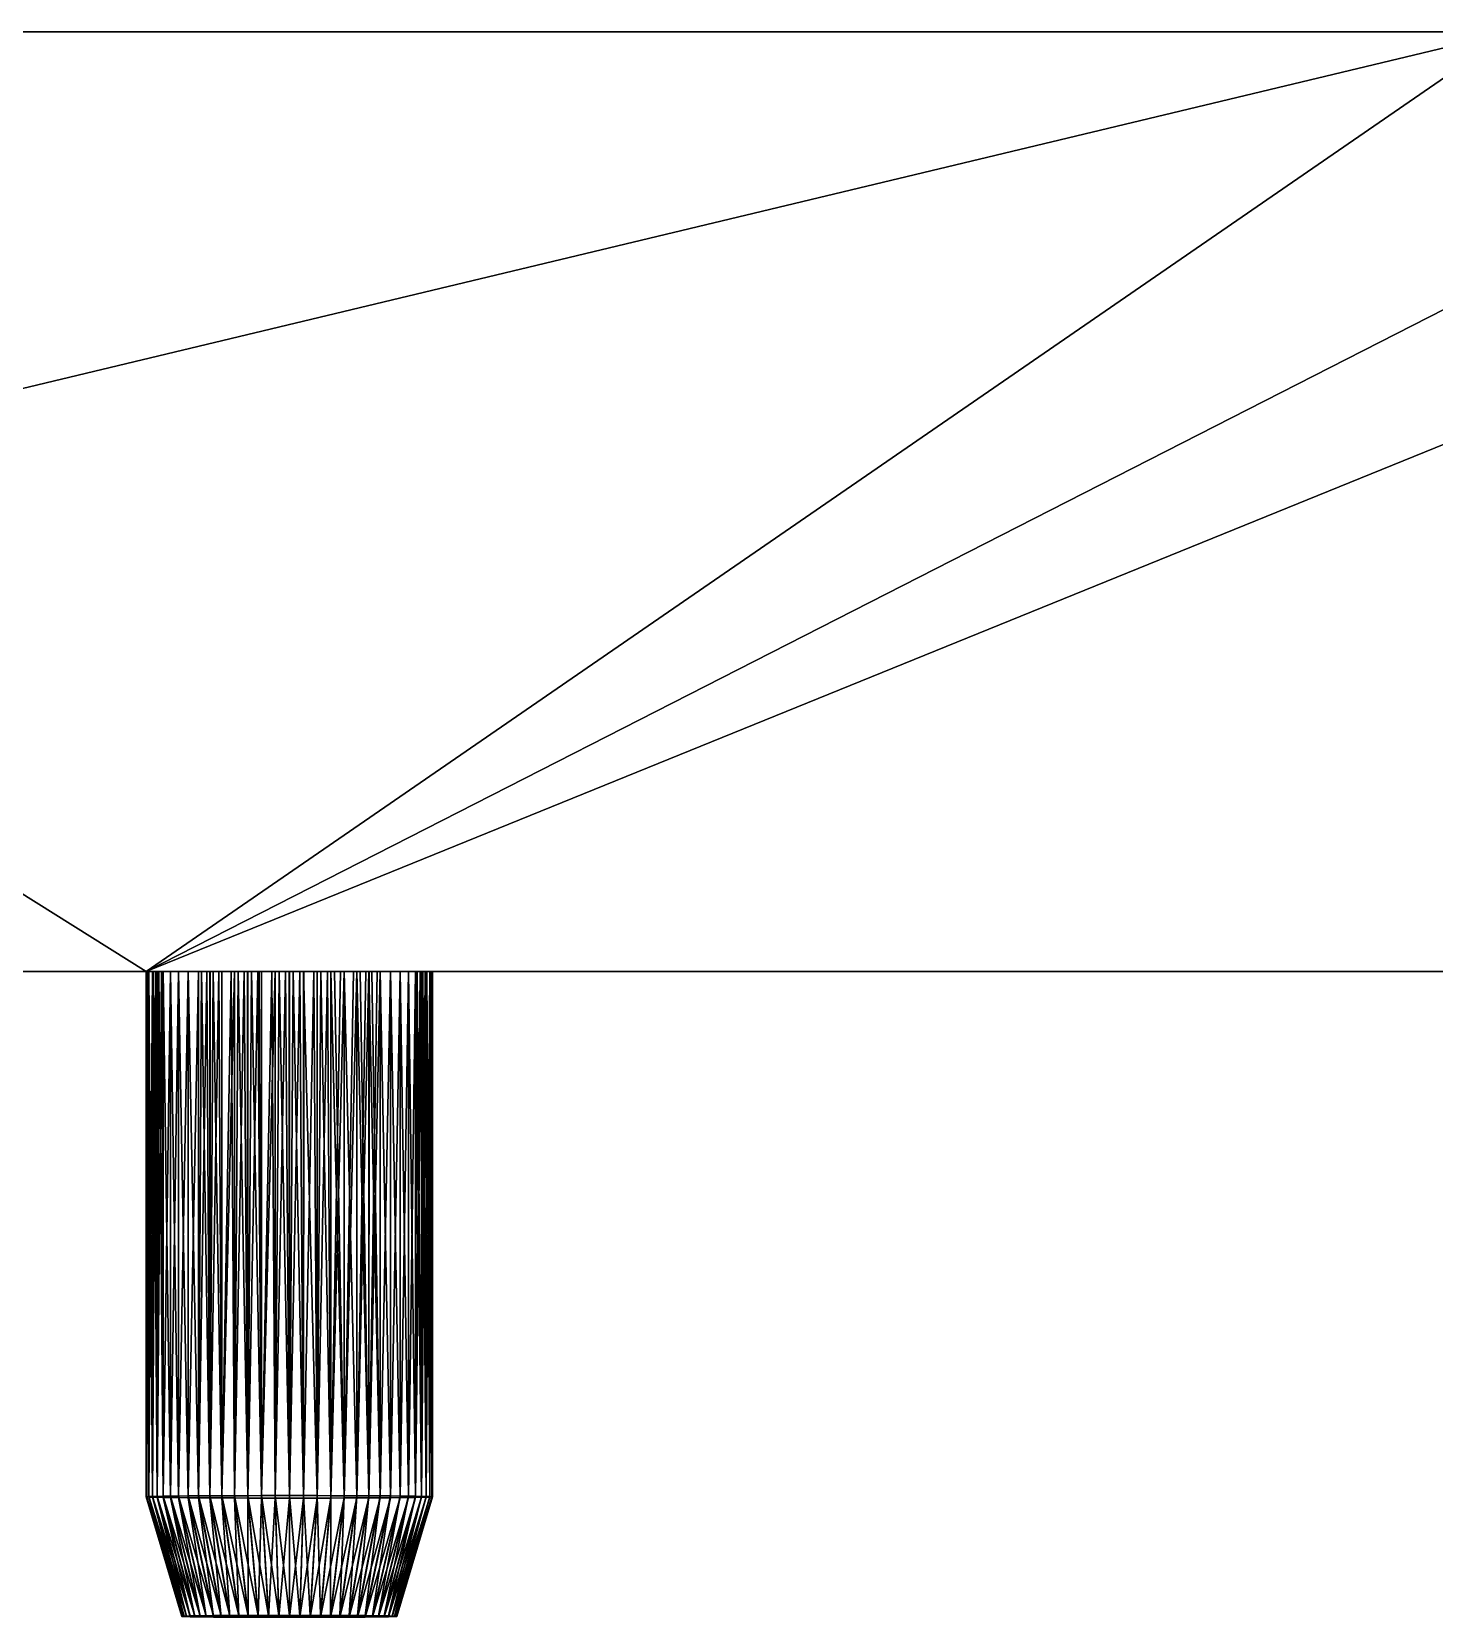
# Model space of a CAD drawing. Extents: x 47.8 to 140.8, y -88 to 7.
# Drawn here: x 94.26 to 108.96, y -48.99 to -32.38 of the extents above; entities that cross this region are included whole.
import ezdxf

# ---------------------------------------------------------------- set-up
doc = ezdxf.new("R2010")
doc.units = 0
doc.header["$MEASUREMENT"] = 0
doc.layers.add('STL2DXF', color=7, linetype='Continuous')

msp = doc.modelspace()

# ---------------------------------------------------------------- linework, layer by layer
at = {"layer": 'STL2DXF'}
for points in [[(68.672, -42.223), (79.763, -32.378), (95.463, -42.223)], [(79.763, -32.378, 15), (68.672, -42.223, 15), (109.763, -32.378, 15)], [(125.603, -42.223, 15), (109.763, -32.378, 15), (68.672, -42.223, 15)], [(79.763, -32.378), (109.763, -32.378), (95.463, -42.223)], [(79.763, -32.378), (109.763, -32.378, 15), (109.763, -32.378)], [(109.763, -32.378, 15), (79.763, -32.378), (79.763, -32.378, 15)], [(114.763, -32.378), (119.698, -32.378), (95.463, -42.223)], [(109.763, -32.378), (114.763, -32.378), (95.463, -42.223)], [(95.463, -42.223), (119.698, -32.378), (140.763, -42.223)], [(95.623, -42.223, 6.938), (68.672, -42.223), (95.64, -42.223, 6.905)], [(95.64, -42.223, 6.905), (68.672, -42.223), (95.716, -42.223, 6.789)], [(95.716, -42.223, 6.789), (68.672, -42.223), (95.803, -42.223, 6.68)], [(95.803, -42.223, 6.68), (68.672, -42.223), (95.902, -42.223, 6.58)], [(95.578, -42.223, 8.085), (68.672, -42.223, 15), (95.577, -42.223, 8.084)], [(95.623, -42.223, 8.174), (68.672, -42.223, 15), (95.578, -42.223, 8.085)], [(95.577, -42.223, 8.084), (68.672, -42.223, 15), (95.564, -42.223, 8.05)], [(95.528, -42.223, 7.957), (95.564, -42.223, 8.05), (68.672, -42.223, 15)], [(95.492, -42.223, 7.826), (68.672, -42.223, 15), (95.492, -42.223, 7.826)], [(95.528, -42.223, 7.957), (68.672, -42.223, 15), (95.492, -42.223, 7.826)], [(95.486, -42.223, 7.79), (68.672, -42.223, 15), (95.47, -42.223, 7.692)], [(95.492, -42.223, 7.826), (68.672, -42.223, 15), (95.486, -42.223, 7.79)], [(95.47, -42.223, 7.692), (68.672, -42.223, 15), (95.468, -42.223, 7.656)], [(95.465, -42.223, 7.52), (95.463, -42.223, 7.556), (68.672, -42.223)], [(95.476, -42.223, 7.385), (68.672, -42.223), (95.492, -42.223, 7.287)], [(95.47, -42.223, 7.421), (68.672, -42.223), (95.476, -42.223, 7.385)], [(95.528, -42.223, 7.156), (68.672, -42.223), (95.528, -42.223, 7.156)], [(95.492, -42.223, 7.287), (68.672, -42.223), (95.528, -42.223, 7.156)], [(95.528, -42.223, 7.156), (68.672, -42.223), (95.541, -42.223, 7.122)], [(95.541, -42.223, 7.122), (68.672, -42.223), (95.577, -42.223, 7.028)], [(95.594, -42.223, 6.995), (68.672, -42.223), (95.623, -42.223, 6.938)], [(95.577, -42.223, 7.028), (68.672, -42.223), (95.594, -42.223, 6.995)], [(68.672, -42.223, 15), (68.672, -42.223), (95.463, -42.223, 7.556)], [(95.468, -42.223, 7.656), (68.672, -42.223, 15), (95.463, -42.223, 7.556)], [(95.47, -42.223, 7.421), (95.465, -42.223, 7.52), (68.672, -42.223)], [(95.463, -42.223), (95.902, -42.223, 6.58), (68.672, -42.223)], [(96.67, -42.223, 8.909), (96.778, -42.223, 8.924), (68.672, -42.223, 15)], [(68.672, -42.223, 15), (96.963, -42.223, 8.936), (125.603, -42.223, 15)], [(96.963, -42.223, 8.936), (68.672, -42.223, 15), (96.924, -42.223, 8.934)], [(96.389, -42.223, 8.831), (96.491, -42.223, 8.865), (68.672, -42.223, 15)], [(68.672, -42.223, 15), (96.528, -42.223, 8.877), (96.528, -42.223, 8.877)], [(96.647, -42.223, 8.904), (68.672, -42.223, 15), (96.633, -42.223, 8.901)], [(96.67, -42.223, 8.909), (68.672, -42.223, 15), (96.647, -42.223, 8.904)], [(96.528, -42.223, 8.877), (96.633, -42.223, 8.901), (68.672, -42.223, 15)], [(96.778, -42.223, 8.924), (96.816, -42.223, 8.929), (68.672, -42.223, 15)], [(96.816, -42.223, 8.929), (96.924, -42.223, 8.934), (68.672, -42.223, 15)], [(96.528, -42.223, 8.877), (68.672, -42.223, 15), (96.491, -42.223, 8.865)], [(96.354, -42.223, 8.816), (68.672, -42.223, 15), (96.256, -42.223, 8.773)], [(96.133, -42.223, 8.705), (68.672, -42.223, 15), (96.13, -42.223, 8.703)], [(96.389, -42.223, 8.831), (68.672, -42.223, 15), (96.354, -42.223, 8.816)], [(96.256, -42.223, 8.773), (68.672, -42.223, 15), (96.223, -42.223, 8.755)], [(96.13, -42.223, 8.703), (68.672, -42.223, 15), (96.099, -42.223, 8.682)], [(96.099, -42.223, 8.682), (68.672, -42.223, 15), (96.011, -42.223, 8.623)], [(96.011, -42.223, 8.623), (68.672, -42.223, 15), (95.902, -42.223, 8.532)], [(95.803, -42.223, 8.432), (68.672, -42.223, 15), (95.716, -42.223, 8.323)], [(95.633, -42.223, 8.192), (95.64, -42.223, 8.207), (68.672, -42.223, 15)], [(95.716, -42.223, 8.323), (68.672, -42.223, 15), (95.64, -42.223, 8.207)], [(95.902, -42.223, 8.532), (68.672, -42.223, 15), (95.803, -42.223, 8.432)], [(96.133, -42.223, 8.705), (96.223, -42.223, 8.755), (68.672, -42.223, 15)], [(95.623, -42.223, 8.174), (95.624, -42.223, 8.174), (68.672, -42.223, 15)], [(95.633, -42.223, 8.192), (68.672, -42.223, 15), (95.624, -42.223, 8.174)], [(96.01, -42.223, 6.491), (95.463, -42.223), (96.011, -42.223, 6.489)], [(95.902, -42.223, 6.58), (95.463, -42.223), (96.01, -42.223, 6.491)], [(96.011, -42.223, 6.489), (95.463, -42.223), (96.043, -42.223, 6.468)], [(96.13, -42.223, 6.409), (96.043, -42.223, 6.468), (95.463, -42.223)], [(96.164, -42.223, 6.39), (95.463, -42.223), (96.256, -42.223, 6.339)], [(96.13, -42.223, 6.409), (95.463, -42.223), (96.164, -42.223, 6.39)], [(96.389, -42.223, 6.281), (95.463, -42.223), (96.389, -42.223, 6.281)], [(96.256, -42.223, 6.339), (95.463, -42.223), (96.389, -42.223, 6.281)], [(96.67, -42.223, 6.202), (96.647, -42.223, 6.208), (95.463, -42.223)], [(96.526, -42.223, 6.236), (95.463, -42.223), (96.528, -42.223, 6.235)], [(96.427, -42.223, 6.269), (95.463, -42.223), (96.526, -42.223, 6.236)], [(96.389, -42.223, 6.281), (95.463, -42.223), (96.427, -42.223, 6.269)], [(96.528, -42.223, 6.235), (95.463, -42.223), (96.566, -42.223, 6.227)], [(96.566, -42.223, 6.227), (95.463, -42.223), (96.647, -42.223, 6.208)], [(97.003, -42.223, 6.178), (96.963, -42.223, 6.176), (95.463, -42.223)], [(97.11, -42.223, 6.182), (97.003, -42.223, 6.178), (95.463, -42.223)], [(124.295, -42.223, 6.194), (95.463, -42.223), (124.376, -42.223, 6.182)], [(97.67, -42.223, 6.339), (95.463, -42.223), (97.671, -42.223, 6.34)], [(97.704, -42.223, 6.358), (97.671, -42.223, 6.34), (95.463, -42.223)], [(97.796, -42.223, 6.409), (97.704, -42.223, 6.358), (95.463, -42.223)], [(97.828, -42.223, 6.43), (95.463, -42.223), (97.915, -42.223, 6.489)], [(97.796, -42.223, 6.409), (95.463, -42.223), (97.828, -42.223, 6.43)], [(95.463, -42.223), (123.137, -42.223, 7.028), (97.915, -42.223, 6.489)], [(97.436, -42.223, 6.248), (97.398, -42.223, 6.235), (95.463, -42.223)], [(96.963, -42.223, 6.176), (96.96, -42.223, 6.176), (95.463, -42.223)], [(96.856, -42.223, 6.181), (95.463, -42.223), (96.96, -42.223, 6.176)], [(96.856, -42.223, 6.181), (96.816, -42.223, 6.182), (95.463, -42.223)], [(95.463, -42.223), (96.816, -42.223, 6.182), (96.67, -42.223, 6.202)], [(97.11, -42.223, 6.182), (95.463, -42.223), (97.256, -42.223, 6.202)], [(97.294, -42.223, 6.211), (95.463, -42.223), (97.398, -42.223, 6.235)], [(97.256, -42.223, 6.202), (95.463, -42.223), (97.294, -42.223, 6.211)], [(97.436, -42.223, 6.248), (95.463, -42.223), (97.537, -42.223, 6.281)], [(97.537, -42.223, 6.281), (95.463, -42.223), (97.67, -42.223, 6.339)], [(123.154, -42.223, 6.995), (123.137, -42.223, 7.028), (95.463, -42.223)], [(123.363, -42.223, 6.68), (95.463, -42.223), (123.462, -42.223, 6.58)], [(123.2, -42.223, 6.905), (95.463, -42.223), (123.276, -42.223, 6.789)], [(140.763, -42.223), (124.376, -42.223, 6.182), (95.463, -42.223)], [(123.57, -42.223, 6.491), (95.463, -42.223), (123.571, -42.223, 6.489)], [(123.462, -42.223, 6.58), (95.463, -42.223), (123.57, -42.223, 6.491)], [(123.571, -42.223, 6.489), (95.463, -42.223), (123.603, -42.223, 6.468)], [(123.603, -42.223, 6.468), (95.463, -42.223), (123.69, -42.223, 6.409)], [(123.724, -42.223, 6.39), (95.463, -42.223), (123.816, -42.223, 6.339)], [(123.949, -42.223, 6.281), (95.463, -42.223), (123.949, -42.223, 6.281)], [(123.816, -42.223, 6.339), (95.463, -42.223), (123.949, -42.223, 6.281)], [(124.086, -42.223, 6.236), (95.463, -42.223), (124.088, -42.223, 6.235)], [(95.463, -42.223, 7.556), (95.463, -47.729, 7.38), (95.468, -42.223, 7.656)], [(95.463, -47.729, 7.38), (95.47, -47.73, 7.515), (95.468, -42.223, 7.656)], [(123.949, -42.223, 6.281), (95.463, -42.223), (123.987, -42.223, 6.269)], [(124.23, -42.223, 6.202), (95.463, -42.223), (124.295, -42.223, 6.194)], [(95.47, -47.728, 7.244), (95.463, -47.729, 7.38), (95.465, -42.223, 7.52)], [(95.463, -42.223, 7.556), (95.465, -42.223, 7.52), (95.463, -47.729, 7.38)], [(124.088, -42.223, 6.235), (95.463, -42.223), (124.126, -42.223, 6.227)], [(124.126, -42.223, 6.227), (95.463, -42.223), (124.23, -42.223, 6.202)], [(123.987, -42.223, 6.269), (95.463, -42.223), (124.086, -42.223, 6.236)], [(123.724, -42.223, 6.39), (123.69, -42.223, 6.409), (95.463, -42.223)], [(123.363, -42.223, 6.68), (123.276, -42.223, 6.789), (95.463, -42.223)], [(123.2, -42.223, 6.905), (123.154, -42.223, 6.995), (95.463, -42.223)], [(95.47, -47.728, 7.244), (95.465, -42.223, 7.52), (95.47, -42.223, 7.421)], [(95.47, -42.223, 7.692), (95.468, -42.223, 7.656), (95.47, -47.73, 7.515)], [(95.47, -47.73, 7.515), (95.492, -47.732, 7.649), (95.486, -42.223, 7.79)], [(95.47, -42.223, 7.692), (95.47, -47.73, 7.515), (95.486, -42.223, 7.79)], [(95.47, -42.223, 7.421), (95.476, -42.223, 7.385), (95.47, -47.728, 7.244)], [(95.492, -47.726, 7.11), (95.47, -47.728, 7.244), (95.476, -42.223, 7.385)], [(95.492, -47.726, 7.11), (95.476, -42.223, 7.385), (95.492, -42.223, 7.287)], [(95.492, -42.223, 7.826), (95.486, -42.223, 7.79), (95.492, -47.732, 7.649)], [(95.492, -42.223, 7.826), (95.528, -47.733, 7.78), (95.528, -42.223, 7.957)], [(95.528, -42.223, 7.156), (95.492, -47.726, 7.11), (95.528, -42.223, 7.156)], [(95.492, -42.223, 7.826), (95.492, -47.732, 7.649), (95.528, -47.733, 7.78)], [(95.492, -42.223, 7.826), (95.492, -42.223, 7.826), (95.528, -47.733, 7.78)], [(95.492, -47.726, 7.11), (95.528, -42.223, 7.156), (95.528, -47.725, 6.979)], [(95.492, -42.223, 7.287), (95.528, -42.223, 7.156), (95.492, -47.726, 7.11)], [(95.528, -42.223, 7.957), (95.528, -47.733, 7.78), (95.564, -42.223, 8.05)], [(95.528, -47.733, 7.78), (95.577, -47.734, 7.908), (95.564, -42.223, 8.05)], [(95.577, -47.724, 6.852), (95.528, -47.725, 6.979), (95.541, -42.223, 7.122)], [(95.528, -42.223, 7.156), (95.541, -42.223, 7.122), (95.528, -47.725, 6.979)], [(95.577, -47.724, 6.852), (95.541, -42.223, 7.122), (95.577, -42.223, 7.028)], [(95.577, -42.223, 8.084), (95.564, -42.223, 8.05), (95.577, -47.734, 7.908)], [(95.623, -42.223, 8.174), (95.578, -42.223, 8.085), (95.577, -47.734, 7.908)], [(95.577, -42.223, 8.084), (95.577, -47.734, 7.908), (95.578, -42.223, 8.085)], [(95.577, -47.734, 7.908), (95.624, -42.223, 8.174), (95.623, -42.223, 8.174)], [(95.577, -47.734, 7.908), (95.64, -47.735, 8.03), (95.624, -42.223, 8.174)], [(95.64, -47.723, 6.729), (95.577, -47.724, 6.852), (95.594, -42.223, 6.995)], [(95.577, -42.223, 7.028), (95.594, -42.223, 6.995), (95.577, -47.724, 6.852)], [(95.594, -42.223, 6.995), (95.623, -42.223, 6.938), (95.64, -47.723, 6.729)], [(95.64, -42.223, 6.905), (95.64, -47.723, 6.729), (95.623, -42.223, 6.938)], [(95.624, -42.223, 8.174), (95.64, -47.735, 8.03), (95.633, -42.223, 8.192)], [(95.64, -42.223, 8.207), (95.633, -42.223, 8.192), (95.64, -47.735, 8.03)], [(95.64, -47.735, 8.03), (95.716, -47.736, 8.146), (95.64, -42.223, 8.207)], [(95.716, -42.223, 8.323), (95.64, -42.223, 8.207), (95.716, -47.736, 8.146)], [(95.64, -42.223, 6.905), (95.716, -42.223, 6.789), (95.64, -47.723, 6.729)], [(95.716, -47.722, 6.613), (95.64, -47.723, 6.729), (95.716, -42.223, 6.789)], [(95.803, -42.223, 8.432), (95.716, -42.223, 8.323), (95.803, -47.737, 8.255)], [(95.716, -47.736, 8.146), (95.803, -47.737, 8.255), (95.716, -42.223, 8.323)], [(95.803, -47.721, 6.504), (95.716, -47.722, 6.613), (95.803, -42.223, 6.68)], [(95.716, -42.223, 6.789), (95.803, -42.223, 6.68), (95.716, -47.722, 6.613)], [(95.902, -47.72, 6.404), (95.803, -47.721, 6.504), (95.902, -42.223, 6.58)], [(95.902, -42.223, 8.532), (95.803, -42.223, 8.432), (95.902, -47.738, 8.355)], [(95.803, -47.737, 8.255), (95.902, -47.738, 8.355), (95.803, -42.223, 8.432)], [(95.803, -42.223, 6.68), (95.902, -42.223, 6.58), (95.803, -47.721, 6.504)], [(95.902, -42.223, 6.58), (96.01, -42.223, 6.491), (95.902, -47.72, 6.404)], [(96.01, -42.223, 6.491), (96.011, -42.223, 6.489), (95.902, -47.72, 6.404)], [(96.011, -42.223, 8.623), (95.902, -42.223, 8.532), (96.011, -47.739, 8.446)], [(95.902, -47.738, 8.355), (96.011, -47.739, 8.446), (95.902, -42.223, 8.532)], [(96.011, -42.223, 6.489), (96.011, -47.719, 6.313), (95.902, -47.72, 6.404)], [(96.011, -47.739, 8.446), (96.13, -47.74, 8.527), (96.099, -42.223, 8.682)], [(96.011, -42.223, 8.623), (96.011, -47.739, 8.446), (96.099, -42.223, 8.682)], [(96.011, -42.223, 6.489), (96.043, -42.223, 6.468), (96.011, -47.719, 6.313)], [(96.13, -47.718, 6.233), (96.011, -47.719, 6.313), (96.043, -42.223, 6.468)], [(96.043, -42.223, 6.468), (96.13, -42.223, 6.409), (96.13, -47.718, 6.233)], [(96.13, -42.223, 8.703), (96.099, -42.223, 8.682), (96.13, -47.74, 8.527)], [(96.13, -47.74, 8.527), (96.223, -42.223, 8.755), (96.133, -42.223, 8.705)], [(96.13, -47.74, 8.527), (96.133, -42.223, 8.705), (96.13, -42.223, 8.703)], [(96.13, -47.74, 8.527), (96.256, -47.741, 8.596), (96.223, -42.223, 8.755)], [(96.13, -47.718, 6.233), (96.13, -42.223, 6.409), (96.164, -42.223, 6.39)], [(96.256, -47.717, 6.163), (96.13, -47.718, 6.233), (96.164, -42.223, 6.39)], [(96.256, -42.223, 6.339), (96.256, -47.717, 6.163), (96.164, -42.223, 6.39)], [(96.256, -42.223, 8.773), (96.223, -42.223, 8.755), (96.256, -47.741, 8.596)], [(96.389, -47.717, 6.105), (96.256, -47.717, 6.163), (96.389, -42.223, 6.281)], [(96.256, -42.223, 8.773), (96.256, -47.741, 8.596), (96.354, -42.223, 8.816)], [(96.256, -47.741, 8.596), (96.389, -47.741, 8.654), (96.354, -42.223, 8.816)], [(96.256, -42.223, 6.339), (96.389, -42.223, 6.281), (96.256, -47.717, 6.163)], [(96.389, -42.223, 8.831), (96.354, -42.223, 8.816), (96.389, -47.741, 8.654)], [(96.528, -47.717, 6.059), (96.389, -47.717, 6.105), (96.427, -42.223, 6.269)], [(96.389, -42.223, 6.281), (96.389, -47.717, 6.105), (96.389, -42.223, 6.281)], [(96.491, -42.223, 8.865), (96.389, -47.741, 8.654), (96.528, -47.742, 8.7)], [(96.389, -42.223, 8.831), (96.389, -47.741, 8.654), (96.491, -42.223, 8.865)], [(96.389, -42.223, 6.281), (96.427, -42.223, 6.269), (96.389, -47.717, 6.105)], [(96.528, -47.717, 6.059), (96.427, -42.223, 6.269), (96.526, -42.223, 6.236)], [(96.528, -42.223, 8.877), (96.491, -42.223, 8.865), (96.528, -47.742, 8.7)], [(96.528, -47.717, 6.059), (96.526, -42.223, 6.236), (96.528, -42.223, 6.235)], [(96.633, -42.223, 8.901), (96.528, -47.742, 8.7), (96.67, -47.742, 8.733)], [(96.528, -47.742, 8.7), (96.528, -42.223, 8.877), (96.528, -42.223, 8.877)], [(96.528, -42.223, 8.877), (96.528, -47.742, 8.7), (96.633, -42.223, 8.901)], [(96.67, -47.716, 6.027), (96.528, -47.717, 6.059), (96.566, -42.223, 6.227)], [(96.528, -42.223, 6.235), (96.566, -42.223, 6.227), (96.528, -47.717, 6.059)], [(96.566, -42.223, 6.227), (96.647, -42.223, 6.208), (96.67, -47.716, 6.027)], [(96.633, -42.223, 8.901), (96.67, -47.742, 8.733), (96.647, -42.223, 8.904)], [(96.67, -42.223, 6.202), (96.67, -47.716, 6.027), (96.647, -42.223, 6.208)], [(96.67, -42.223, 8.909), (96.647, -42.223, 8.904), (96.67, -47.742, 8.733)], [(96.67, -47.742, 8.733), (96.778, -42.223, 8.924), (96.67, -42.223, 8.909)], [(96.67, -42.223, 6.202), (96.816, -42.223, 6.182), (96.67, -47.716, 6.027)], [(96.816, -47.716, 6.007), (96.67, -47.716, 6.027), (96.816, -42.223, 6.182)], [(96.67, -47.742, 8.733), (96.816, -47.742, 8.753), (96.778, -42.223, 8.924)], [(96.816, -42.223, 8.929), (96.778, -42.223, 8.924), (96.816, -47.742, 8.753)], [(96.816, -42.223, 6.182), (96.856, -42.223, 6.181), (96.816, -47.716, 6.007)], [(96.963, -47.716, 6), (96.816, -47.716, 6.007), (96.856, -42.223, 6.181)], [(96.816, -42.223, 8.929), (96.816, -47.742, 8.753), (96.924, -42.223, 8.934)], [(96.924, -42.223, 8.934), (96.816, -47.742, 8.753), (96.963, -47.742, 8.759)], [(96.856, -42.223, 6.181), (96.96, -42.223, 6.176), (96.963, -47.716, 6)], [(96.963, -47.742, 8.759), (96.963, -42.223, 8.936), (96.924, -42.223, 8.934)], [(96.96, -42.223, 6.176), (96.963, -42.223, 6.176), (96.963, -47.716, 6)], [(97.071, -42.223, 8.931), (125.603, -42.223, 15), (96.963, -42.223, 8.936)], [(96.963, -47.742, 8.759), (97.11, -47.742, 8.753), (97.071, -42.223, 8.931)], [(96.963, -42.223, 8.936), (96.963, -47.742, 8.759), (97.071, -42.223, 8.931)], [(97.003, -42.223, 6.178), (97.11, -47.716, 6.007), (96.963, -47.716, 6)], [(96.963, -42.223, 6.176), (97.003, -42.223, 6.178), (96.963, -47.716, 6)], [(97.11, -47.716, 6.007), (97.003, -42.223, 6.178), (97.11, -42.223, 6.182)], [(97.11, -42.223, 8.929), (125.603, -42.223, 15), (97.071, -42.223, 8.931)], [(97.11, -42.223, 8.929), (97.071, -42.223, 8.931), (97.11, -47.742, 8.753)], [(97.11, -47.716, 6.007), (97.11, -42.223, 6.182), (97.256, -47.716, 6.027)], [(97.113, -42.223, 8.929), (125.603, -42.223, 15), (97.11, -42.223, 8.929)], [(97.256, -42.223, 6.202), (97.256, -47.716, 6.027), (97.11, -42.223, 6.182)], [(97.11, -42.223, 8.929), (97.11, -47.742, 8.753), (97.113, -42.223, 8.929)], [(97.11, -47.742, 8.753), (97.256, -47.742, 8.733), (97.218, -42.223, 8.915)], [(97.218, -42.223, 8.915), (97.113, -42.223, 8.929), (97.11, -47.742, 8.753)], [(97.218, -42.223, 8.915), (125.603, -42.223, 15), (97.113, -42.223, 8.929)], [(97.256, -42.223, 8.909), (125.603, -42.223, 15), (97.218, -42.223, 8.915)], [(97.256, -42.223, 8.909), (97.218, -42.223, 8.915), (97.256, -47.742, 8.733)], [(97.256, -42.223, 6.202), (97.294, -42.223, 6.211), (97.256, -47.716, 6.027)], [(97.256, -42.223, 8.909), (97.256, -42.223, 8.909), (97.256, -47.742, 8.733)], [(97.256, -42.223, 8.909), (125.603, -42.223, 15), (97.256, -42.223, 8.909)], [(97.361, -42.223, 8.886), (125.603, -42.223, 15), (97.256, -42.223, 8.909)], [(97.256, -47.742, 8.733), (97.398, -47.742, 8.7), (97.361, -42.223, 8.886)], [(97.398, -47.717, 6.059), (97.256, -47.716, 6.027), (97.294, -42.223, 6.211)], [(97.361, -42.223, 8.886), (97.256, -42.223, 8.909), (97.256, -47.742, 8.733)], [(97.398, -47.717, 6.059), (97.294, -42.223, 6.211), (97.398, -42.223, 6.235)], [(97.398, -42.223, 8.877), (97.361, -42.223, 8.886), (97.398, -47.742, 8.7)], [(97.398, -42.223, 8.877), (125.603, -42.223, 15), (97.361, -42.223, 8.886)], [(97.5, -42.223, 8.843), (97.398, -42.223, 8.877), (97.398, -47.742, 8.7)], [(97.5, -42.223, 8.843), (125.603, -42.223, 15), (97.398, -42.223, 8.877)], [(97.398, -47.742, 8.7), (97.537, -42.223, 8.831), (97.5, -42.223, 8.843)], [(97.436, -42.223, 6.248), (97.537, -47.717, 6.105), (97.398, -42.223, 6.235)], [(97.398, -47.717, 6.059), (97.398, -42.223, 6.235), (97.537, -47.717, 6.105)], [(97.398, -47.742, 8.7), (97.537, -47.741, 8.654), (97.537, -42.223, 8.831)], [(97.537, -42.223, 6.281), (97.537, -47.717, 6.105), (97.436, -42.223, 6.248)], [(97.537, -42.223, 8.831), (125.603, -42.223, 15), (97.5, -42.223, 8.843)], [(97.635, -42.223, 8.788), (125.603, -42.223, 15), (97.537, -42.223, 8.831)], [(97.67, -42.223, 6.339), (97.67, -47.717, 6.163), (97.537, -42.223, 6.281)], [(97.537, -47.717, 6.105), (97.537, -42.223, 6.281), (97.67, -47.717, 6.163)], [(97.537, -47.741, 8.654), (97.67, -47.741, 8.596), (97.67, -42.223, 8.773)], [(97.537, -47.741, 8.654), (97.67, -42.223, 8.773), (97.635, -42.223, 8.788)], [(97.537, -42.223, 8.831), (97.537, -47.741, 8.654), (97.635, -42.223, 8.788)], [(97.67, -42.223, 8.773), (125.603, -42.223, 15), (97.635, -42.223, 8.788)], [(97.671, -42.223, 6.34), (97.796, -47.718, 6.233), (97.67, -42.223, 6.339)], [(97.67, -47.741, 8.596), (97.67, -42.223, 8.773), (97.67, -42.223, 8.773)], [(97.67, -47.741, 8.596), (97.796, -47.74, 8.527), (97.796, -42.223, 8.703)], [(97.67, -47.741, 8.596), (97.796, -42.223, 8.703), (97.763, -42.223, 8.722)], [(97.671, -42.223, 8.772), (97.67, -42.223, 8.773), (97.67, -47.741, 8.596)], [(97.67, -42.223, 8.773), (125.603, -42.223, 15), (97.67, -42.223, 8.773)], [(97.671, -42.223, 8.772), (125.603, -42.223, 15), (97.67, -42.223, 8.773)], [(97.763, -42.223, 8.722), (97.671, -42.223, 8.772), (97.67, -47.741, 8.596)], [(97.67, -42.223, 6.339), (97.796, -47.718, 6.233), (97.67, -47.717, 6.163)], [(97.763, -42.223, 8.722), (125.603, -42.223, 15), (97.671, -42.223, 8.772)], [(97.796, -47.718, 6.233), (97.671, -42.223, 6.34), (97.704, -42.223, 6.358)], [(97.704, -42.223, 6.358), (97.796, -42.223, 6.409), (97.796, -47.718, 6.233)], [(97.796, -42.223, 8.703), (125.603, -42.223, 15), (97.763, -42.223, 8.722)], [(97.799, -42.223, 8.702), (125.603, -42.223, 15), (97.796, -42.223, 8.703)], [(97.884, -42.223, 8.644), (97.799, -42.223, 8.702), (97.796, -47.74, 8.527)], [(97.796, -42.223, 8.703), (97.796, -47.74, 8.527), (97.799, -42.223, 8.702)], [(97.828, -42.223, 6.43), (97.915, -47.719, 6.313), (97.796, -42.223, 6.409)], [(97.796, -47.718, 6.233), (97.796, -42.223, 6.409), (97.915, -47.719, 6.313)], [(97.884, -42.223, 8.644), (97.796, -47.74, 8.527), (97.915, -42.223, 8.623)], [(97.915, -47.739, 8.446), (97.915, -42.223, 8.623), (97.796, -47.74, 8.527)], [(97.884, -42.223, 8.644), (125.603, -42.223, 15), (97.799, -42.223, 8.702)], [(97.915, -42.223, 6.489), (97.915, -47.719, 6.313), (97.828, -42.223, 6.43)], [(97.915, -42.223, 8.623), (125.603, -42.223, 15), (97.884, -42.223, 8.644)], [(98.024, -42.223, 8.532), (125.603, -42.223, 15), (97.915, -42.223, 8.623)], [(97.915, -42.223, 8.623), (97.915, -47.739, 8.446), (98.024, -42.223, 8.532)], [(98.024, -42.223, 6.58), (98.024, -47.72, 6.404), (97.915, -42.223, 6.489)], [(97.915, -47.719, 6.313), (97.915, -42.223, 6.489), (98.024, -47.72, 6.404)], [(98.024, -42.223, 6.58), (97.915, -42.223, 6.489), (123.137, -42.223, 7.028)], [(98.024, -47.738, 8.355), (98.024, -42.223, 8.532), (97.915, -47.739, 8.446)], [(98.123, -42.223, 6.68), (98.024, -42.223, 6.58), (123.137, -42.223, 7.028)], [(98.123, -42.223, 8.432), (125.603, -42.223, 15), (98.024, -42.223, 8.532)], [(98.024, -47.738, 8.355), (98.123, -42.223, 8.432), (98.024, -42.223, 8.532)], [(98.024, -47.72, 6.404), (98.024, -42.223, 6.58), (98.123, -47.721, 6.504)], [(98.123, -42.223, 6.68), (98.123, -47.721, 6.504), (98.024, -42.223, 6.58)], [(98.123, -47.737, 8.255), (98.123, -42.223, 8.432), (98.024, -47.738, 8.355)], [(98.123, -47.721, 6.504), (98.123, -42.223, 6.68), (98.21, -47.722, 6.613)], [(98.123, -42.223, 8.432), (98.123, -47.737, 8.255), (98.21, -42.223, 8.323)], [(98.21, -42.223, 8.323), (125.603, -42.223, 15), (98.123, -42.223, 8.432)], [(98.21, -42.223, 6.789), (98.21, -47.722, 6.613), (98.123, -42.223, 6.68)], [(98.21, -42.223, 6.789), (98.123, -42.223, 6.68), (123.137, -42.223, 7.028)], [(98.21, -47.736, 8.146), (98.21, -42.223, 8.323), (98.123, -47.737, 8.255)], [(98.286, -42.223, 6.904), (98.21, -42.223, 6.789), (123.137, -42.223, 7.028)], [(98.286, -42.223, 8.207), (125.603, -42.223, 15), (98.21, -42.223, 8.323)], [(98.286, -47.735, 8.03), (98.286, -42.223, 8.207), (98.21, -47.736, 8.146)], [(98.21, -42.223, 8.323), (98.21, -47.736, 8.146), (98.286, -42.223, 8.207)], [(98.21, -42.223, 6.789), (98.286, -47.723, 6.729), (98.21, -47.722, 6.613)], [(98.286, -42.223, 6.904), (98.286, -47.723, 6.729), (98.21, -42.223, 6.789)], [(98.333, -42.223, 8.117), (98.286, -47.735, 8.03), (98.349, -42.223, 8.084)], [(98.286, -42.223, 6.904), (123.137, -42.223, 7.028), (98.286, -42.223, 6.905)], [(98.294, -42.223, 8.192), (125.603, -42.223, 15), (98.286, -42.223, 8.207)], [(98.349, -47.734, 7.908), (98.349, -42.223, 8.084), (98.286, -47.735, 8.03)], [(98.333, -42.223, 8.117), (98.294, -42.223, 8.192), (98.286, -47.735, 8.03)], [(98.286, -47.723, 6.729), (98.286, -42.223, 6.905), (98.349, -47.724, 6.852)], [(98.286, -42.223, 8.207), (98.286, -47.735, 8.03), (98.294, -42.223, 8.192)], [(98.286, -42.223, 6.904), (98.286, -42.223, 6.905), (98.286, -47.723, 6.729)], [(98.286, -42.223, 6.905), (123.137, -42.223, 7.028), (98.303, -42.223, 6.938)], [(98.303, -42.223, 6.938), (98.349, -47.724, 6.852), (98.286, -42.223, 6.905)], [(98.294, -42.223, 8.192), (98.333, -42.223, 8.117), (125.603, -42.223, 15)], [(98.349, -42.223, 7.028), (98.349, -47.724, 6.852), (98.303, -42.223, 6.938)], [(98.303, -42.223, 6.938), (123.137, -42.223, 7.028), (98.349, -42.223, 7.028)], [(98.349, -42.223, 8.084), (125.603, -42.223, 15), (98.333, -42.223, 8.117)], [(98.385, -42.223, 7.991), (98.349, -47.734, 7.908), (98.398, -42.223, 7.957)], [(98.398, -47.733, 7.78), (98.398, -42.223, 7.957), (98.349, -47.734, 7.908)], [(98.349, -42.223, 7.028), (123.137, -42.223, 7.028), (98.362, -42.223, 7.062)], [(98.362, -42.223, 7.062), (98.398, -47.725, 6.979), (98.349, -42.223, 7.028)], [(98.349, -47.724, 6.852), (98.349, -42.223, 7.028), (98.398, -47.725, 6.979)], [(125.603, -42.223, 15), (98.349, -42.223, 8.084), (98.35, -42.223, 8.083)], [(98.349, -42.223, 8.084), (98.349, -47.734, 7.908), (98.35, -42.223, 8.083)], [(98.35, -42.223, 8.083), (98.349, -47.734, 7.908), (98.385, -42.223, 7.991)], [(98.385, -42.223, 7.991), (125.603, -42.223, 15), (98.35, -42.223, 8.083)], [(98.362, -42.223, 7.062), (123.088, -42.223, 7.156), (98.398, -42.223, 7.156)], [(98.398, -42.223, 7.156), (98.398, -47.725, 6.979), (98.362, -42.223, 7.062)], [(123.088, -42.223, 7.156), (98.362, -42.223, 7.062), (123.101, -42.223, 7.122)], [(123.101, -42.223, 7.122), (98.362, -42.223, 7.062), (123.137, -42.223, 7.028)], [(98.398, -42.223, 7.957), (125.603, -42.223, 15), (98.385, -42.223, 7.991)], [(123.052, -42.223, 7.826), (98.398, -42.223, 7.957), (123.052, -42.223, 7.826)], [(123.088, -42.223, 7.957), (98.398, -42.223, 7.957), (123.052, -42.223, 7.826)], [(123.193, -42.223, 8.192), (123.2, -42.223, 8.207), (98.398, -42.223, 7.957)], [(125.603, -42.223, 15), (98.398, -42.223, 7.957), (123.571, -42.223, 8.623)], [(123.462, -42.223, 8.532), (123.571, -42.223, 8.623), (98.398, -42.223, 7.957)], [(123.363, -42.223, 8.432), (123.462, -42.223, 8.532), (98.398, -42.223, 7.957)], [(123.276, -42.223, 8.323), (123.363, -42.223, 8.432), (98.398, -42.223, 7.957)], [(123.2, -42.223, 8.207), (123.276, -42.223, 8.323), (98.398, -42.223, 7.957)], [(98.434, -47.732, 7.649), (98.434, -42.223, 7.826), (98.398, -47.733, 7.78)], [(98.398, -42.223, 7.957), (98.398, -47.733, 7.78), (98.434, -42.223, 7.826)], [(98.398, -47.725, 6.979), (98.398, -42.223, 7.156), (98.434, -47.726, 7.11)], [(98.434, -42.223, 7.826), (123.052, -42.223, 7.826), (98.398, -42.223, 7.957)], [(123.138, -42.223, 8.085), (98.398, -42.223, 7.957), (123.137, -42.223, 8.084)], [(123.184, -42.223, 8.174), (98.398, -42.223, 7.957), (123.138, -42.223, 8.085)], [(123.193, -42.223, 8.192), (98.398, -42.223, 7.957), (123.184, -42.223, 8.174)], [(123.137, -42.223, 8.084), (98.398, -42.223, 7.957), (123.124, -42.223, 8.05)], [(123.124, -42.223, 8.05), (98.398, -42.223, 7.957), (123.088, -42.223, 7.957)], [(98.398, -42.223, 7.156), (123.085, -42.223, 7.168), (98.402, -42.223, 7.168)], [(98.402, -42.223, 7.168), (98.434, -47.726, 7.11), (98.398, -42.223, 7.156)], [(123.088, -42.223, 7.156), (98.398, -42.223, 7.156), (123.088, -42.223, 7.156)], [(123.085, -42.223, 7.168), (98.398, -42.223, 7.156), (123.088, -42.223, 7.156)], [(98.402, -42.223, 7.168), (123.052, -42.223, 7.287), (98.434, -42.223, 7.287)], [(98.434, -42.223, 7.287), (98.434, -47.726, 7.11), (98.402, -42.223, 7.168)], [(123.052, -42.223, 7.287), (98.402, -42.223, 7.168), (123.085, -42.223, 7.168)], [(123.052, -42.223, 7.826), (98.434, -42.223, 7.826), (123.046, -42.223, 7.79)], [(98.45, -42.223, 7.727), (98.434, -42.223, 7.826), (98.434, -47.732, 7.649)], [(98.456, -47.73, 7.515), (98.456, -42.223, 7.692), (98.434, -47.732, 7.649)], [(98.434, -42.223, 7.287), (123.052, -42.223, 7.287), (98.434, -42.223, 7.287)], [(98.434, -42.223, 7.287), (98.434, -47.726, 7.11), (98.434, -42.223, 7.287)], [(98.434, -42.223, 7.287), (123.052, -42.223, 7.287), (98.44, -42.223, 7.322)], [(98.456, -47.728, 7.244), (98.434, -42.223, 7.287), (98.44, -42.223, 7.322)], [(98.45, -42.223, 7.727), (123.046, -42.223, 7.79), (98.434, -42.223, 7.826)], [(98.434, -42.223, 7.287), (98.456, -47.728, 7.244), (98.434, -47.726, 7.11)], [(98.45, -42.223, 7.727), (98.434, -47.732, 7.649), (98.456, -42.223, 7.692)], [(123.036, -42.223, 7.385), (98.44, -42.223, 7.322), (123.052, -42.223, 7.287)], [(98.44, -42.223, 7.322), (123.036, -42.223, 7.385), (98.456, -42.223, 7.42)], [(98.44, -42.223, 7.322), (98.456, -42.223, 7.42), (98.456, -47.728, 7.244)], [(123.046, -42.223, 7.79), (98.45, -42.223, 7.727), (123.03, -42.223, 7.692)], [(98.456, -42.223, 7.692), (123.03, -42.223, 7.692), (98.45, -42.223, 7.727)], [(123.03, -42.223, 7.692), (98.456, -42.223, 7.692), (123.028, -42.223, 7.656)], [(98.456, -42.223, 7.421), (123.03, -42.223, 7.421), (98.458, -42.223, 7.457)], [(98.456, -42.223, 7.421), (98.463, -47.729, 7.38), (98.456, -47.728, 7.244)], [(98.456, -47.73, 7.515), (98.463, -47.729, 7.38), (98.463, -42.223, 7.556)], [(98.456, -47.73, 7.515), (98.463, -42.223, 7.556), (98.461, -42.223, 7.592)], [(98.456, -42.223, 7.42), (123.03, -42.223, 7.421), (98.456, -42.223, 7.421)], [(98.456, -47.728, 7.244), (98.456, -42.223, 7.42), (98.456, -42.223, 7.421)], [(98.463, -47.729, 7.38), (98.456, -42.223, 7.421), (98.458, -42.223, 7.457)], [(98.461, -42.223, 7.592), (123.028, -42.223, 7.656), (98.456, -42.223, 7.692)], [(98.456, -42.223, 7.692), (98.456, -47.73, 7.515), (98.461, -42.223, 7.592)], [(123.03, -42.223, 7.421), (98.456, -42.223, 7.42), (123.036, -42.223, 7.385)], [(98.458, -42.223, 7.457), (123.025, -42.223, 7.52), (98.463, -42.223, 7.556)], [(98.458, -42.223, 7.457), (98.463, -42.223, 7.556), (98.463, -47.729, 7.38)], [(123.025, -42.223, 7.52), (98.458, -42.223, 7.457), (123.03, -42.223, 7.421)], [(98.463, -42.223, 7.556), (123.028, -42.223, 7.656), (98.461, -42.223, 7.592)], [(123.028, -42.223, 7.656), (98.463, -42.223, 7.556), (123.023, -42.223, 7.556)], [(98.463, -42.223, 7.556), (123.023, -42.223, 7.556), (98.463, -42.223, 7.556)], [(98.463, -47.729, 7.38), (98.463, -42.223, 7.556), (98.463, -42.223, 7.556)], [(123.023, -42.223, 7.556), (98.463, -42.223, 7.556), (123.025, -42.223, 7.52)], [(95.463, -47.729, 7.38), (95.47, -47.728, 7.244), (95.843, -48.98, 7.238)], [(95.838, -48.981, 7.339), (95.463, -47.729, 7.38), (95.843, -48.98, 7.238)], [(95.47, -47.73, 7.515), (95.463, -47.729, 7.38), (95.838, -48.981, 7.339)], [(95.47, -47.728, 7.244), (95.492, -47.726, 7.11), (95.86, -48.979, 7.138)], [(95.47, -47.728, 7.244), (95.86, -48.979, 7.138), (95.843, -48.98, 7.238)], [(95.47, -47.73, 7.515), (95.492, -47.732, 7.649), (95.492, -47.732, 7.649)], [(95.492, -47.732, 7.649), (95.47, -47.73, 7.515), (95.843, -48.982, 7.441)], [(95.838, -48.981, 7.339), (95.843, -48.982, 7.441), (95.47, -47.73, 7.515)], [(95.528, -47.725, 6.979), (95.886, -48.978, 7.039), (95.492, -47.726, 7.11)], [(95.886, -48.978, 7.039), (95.86, -48.979, 7.138), (95.492, -47.726, 7.11)], [(95.492, -47.732, 7.649), (95.492, -47.732, 7.649), (95.492, -47.732, 7.649)], [(95.492, -47.732, 7.649), (95.492, -47.732, 7.649), (95.492, -47.732, 7.649)], [(95.492, -47.732, 7.649), (95.492, -47.732, 7.649), (95.492, -47.732, 7.649)], [(95.492, -47.732, 7.649), (95.492, -47.732, 7.649), (95.528, -47.733, 7.78)], [(95.86, -48.983, 7.541), (95.492, -47.732, 7.649), (95.843, -48.982, 7.441)], [(95.528, -47.733, 7.78), (95.492, -47.732, 7.649), (95.86, -48.983, 7.541)], [(95.492, -47.732, 7.649), (95.843, -48.982, 7.441), (95.492, -47.732, 7.649)], [(95.528, -47.725, 6.979), (95.577, -47.724, 6.852), (95.924, -48.977, 6.943)], [(95.924, -48.977, 6.943), (95.886, -48.978, 7.039), (95.528, -47.725, 6.979)], [(95.528, -47.733, 7.78), (95.886, -48.984, 7.64), (95.577, -47.734, 7.908)], [(95.86, -48.983, 7.541), (95.886, -48.984, 7.64), (95.528, -47.733, 7.78)], [(95.577, -47.724, 6.852), (95.64, -47.723, 6.729), (95.971, -48.976, 6.852)], [(95.971, -48.976, 6.852), (95.924, -48.977, 6.943), (95.577, -47.724, 6.852)], [(95.924, -48.985, 7.735), (95.64, -47.735, 8.03), (95.577, -47.734, 7.908)], [(95.886, -48.984, 7.64), (95.924, -48.985, 7.735), (95.577, -47.734, 7.908)], [(95.716, -47.722, 6.613), (96.028, -48.976, 6.765), (95.64, -47.723, 6.729)], [(96.028, -48.976, 6.765), (95.971, -48.976, 6.852), (95.64, -47.723, 6.729)], [(95.924, -48.985, 7.735), (95.971, -48.986, 7.827), (95.64, -47.735, 8.03)], [(95.716, -47.736, 8.146), (95.64, -47.735, 8.03), (95.971, -48.986, 7.827)], [(96.093, -48.975, 6.683), (95.716, -47.722, 6.613), (95.803, -47.721, 6.504)], [(96.028, -48.976, 6.765), (95.716, -47.722, 6.613), (96.093, -48.975, 6.683)], [(95.803, -47.737, 8.255), (95.716, -47.736, 8.146), (96.028, -48.987, 7.914)], [(95.971, -48.986, 7.827), (96.028, -48.987, 7.914), (95.716, -47.736, 8.146)], [(96.168, -48.974, 6.608), (95.803, -47.721, 6.504), (95.902, -47.72, 6.404)], [(96.168, -48.974, 6.608), (96.093, -48.975, 6.683), (95.803, -47.721, 6.504)], [(96.028, -48.987, 7.914), (96.093, -48.987, 7.996), (95.803, -47.737, 8.255)], [(95.902, -47.738, 8.355), (95.803, -47.737, 8.255), (96.093, -48.987, 7.996)], [(96.249, -48.974, 6.54), (95.902, -47.72, 6.404), (96.011, -47.719, 6.313)], [(95.902, -47.72, 6.404), (96.249, -48.974, 6.54), (96.168, -48.974, 6.608)], [(96.168, -48.988, 8.071), (96.011, -47.739, 8.446), (95.902, -47.738, 8.355)], [(95.902, -47.738, 8.355), (96.093, -48.987, 7.996), (96.168, -48.988, 8.071)], [(96.13, -47.718, 6.233), (96.338, -48.973, 6.479), (96.011, -47.719, 6.313)], [(96.249, -48.974, 6.54), (96.011, -47.719, 6.313), (96.338, -48.973, 6.479)], [(96.168, -48.988, 8.071), (96.249, -48.989, 8.139), (96.011, -47.739, 8.446)], [(96.13, -47.74, 8.527), (96.011, -47.739, 8.446), (96.249, -48.989, 8.139)], [(96.433, -48.972, 6.427), (96.13, -47.718, 6.233), (96.256, -47.717, 6.163)], [(96.433, -48.972, 6.427), (96.338, -48.973, 6.479), (96.13, -47.718, 6.233)], [(96.338, -48.989, 8.2), (96.256, -47.741, 8.596), (96.13, -47.74, 8.527)], [(96.249, -48.989, 8.139), (96.338, -48.989, 8.2), (96.13, -47.74, 8.527)], [(96.532, -48.972, 6.384), (96.433, -48.972, 6.427), (96.256, -47.717, 6.163)], [(96.389, -47.717, 6.105), (96.532, -48.972, 6.384), (96.256, -47.717, 6.163)], [(96.389, -47.741, 8.654), (96.256, -47.741, 8.596), (96.433, -48.99, 8.252)], [(96.338, -48.989, 8.2), (96.433, -48.99, 8.252), (96.256, -47.741, 8.596)], [(96.528, -47.717, 6.059), (96.636, -48.972, 6.349), (96.389, -47.717, 6.105)], [(96.636, -48.972, 6.349), (96.532, -48.972, 6.384), (96.389, -47.717, 6.105)], [(96.389, -47.741, 8.654), (96.532, -48.99, 8.295), (96.528, -47.742, 8.7)], [(96.532, -48.99, 8.295), (96.389, -47.741, 8.654), (96.433, -48.99, 8.252)], [(96.67, -47.716, 6.027), (96.744, -48.971, 6.325), (96.528, -47.717, 6.059)], [(96.528, -47.717, 6.059), (96.744, -48.971, 6.325), (96.636, -48.972, 6.349)], [(96.532, -48.99, 8.295), (96.636, -48.991, 8.33), (96.528, -47.742, 8.7)], [(96.636, -48.991, 8.33), (96.67, -47.742, 8.733), (96.528, -47.742, 8.7)], [(96.636, -48.991, 8.33), (96.744, -48.991, 8.354), (96.67, -47.742, 8.733)], [(96.816, -47.716, 6.007), (96.853, -48.971, 6.31), (96.67, -47.716, 6.027)], [(96.67, -47.716, 6.027), (96.853, -48.971, 6.31), (96.744, -48.971, 6.325)], [(96.816, -47.742, 8.753), (96.67, -47.742, 8.733), (96.744, -48.991, 8.354)], [(96.744, -48.991, 8.354), (96.853, -48.991, 8.369), (96.816, -47.742, 8.753)], [(96.963, -48.971, 6.305), (96.853, -48.971, 6.31), (96.816, -47.716, 6.007)], [(96.816, -47.716, 6.007), (96.963, -47.716, 6), (96.963, -48.971, 6.305)], [(96.816, -47.742, 8.753), (96.853, -48.991, 8.369), (96.963, -47.742, 8.759)], [(96.963, -47.742, 8.759), (96.853, -48.991, 8.369), (96.963, -48.991, 8.374)], [(97.11, -47.716, 6.007), (97.073, -48.971, 6.31), (96.963, -47.716, 6)], [(97.073, -48.971, 6.31), (96.963, -48.971, 6.305), (96.963, -47.716, 6)], [(96.963, -47.742, 8.759), (96.963, -48.991, 8.374), (97.11, -47.742, 8.753)], [(96.963, -48.991, 8.374), (97.073, -48.991, 8.369), (97.11, -47.742, 8.753)], [(97.11, -47.716, 6.007), (97.182, -48.971, 6.325), (97.073, -48.971, 6.31)], [(97.11, -47.742, 8.753), (97.073, -48.991, 8.369), (97.256, -47.742, 8.733)], [(97.182, -48.991, 8.354), (97.256, -47.742, 8.733), (97.073, -48.991, 8.369)], [(97.11, -47.716, 6.007), (97.256, -47.716, 6.027), (97.182, -48.971, 6.325)], [(97.182, -48.971, 6.325), (97.256, -47.716, 6.027), (97.29, -48.972, 6.349)], [(97.398, -47.742, 8.7), (97.182, -48.991, 8.354), (97.29, -48.991, 8.33)], [(97.256, -47.742, 8.733), (97.182, -48.991, 8.354), (97.398, -47.742, 8.7)], [(97.29, -48.972, 6.349), (97.256, -47.716, 6.027), (97.398, -47.717, 6.059)], [(97.394, -48.972, 6.384), (97.29, -48.972, 6.349), (97.398, -47.717, 6.059)], [(97.29, -48.991, 8.33), (97.537, -47.741, 8.654), (97.398, -47.742, 8.7)], [(97.29, -48.991, 8.33), (97.394, -48.99, 8.295), (97.537, -47.741, 8.654)], [(97.398, -47.717, 6.059), (97.537, -47.717, 6.105), (97.394, -48.972, 6.384)], [(97.394, -48.972, 6.384), (97.537, -47.717, 6.105), (97.493, -48.972, 6.427)], [(97.394, -48.99, 8.295), (97.493, -48.99, 8.252), (97.67, -47.741, 8.596)], [(97.67, -47.741, 8.596), (97.537, -47.741, 8.654), (97.394, -48.99, 8.295)], [(97.588, -48.973, 6.479), (97.493, -48.972, 6.427), (97.67, -47.717, 6.163)], [(97.493, -48.972, 6.427), (97.537, -47.717, 6.105), (97.67, -47.717, 6.163)], [(97.796, -47.74, 8.527), (97.67, -47.741, 8.596), (97.493, -48.99, 8.252)], [(97.588, -48.989, 8.2), (97.796, -47.74, 8.527), (97.493, -48.99, 8.252)], [(97.588, -48.973, 6.479), (97.67, -47.717, 6.163), (97.796, -47.718, 6.233)], [(97.796, -47.718, 6.233), (97.677, -48.974, 6.54), (97.588, -48.973, 6.479)], [(97.796, -47.74, 8.527), (97.588, -48.989, 8.2), (97.915, -47.739, 8.446)], [(97.677, -48.989, 8.139), (97.915, -47.739, 8.446), (97.588, -48.989, 8.2)], [(97.915, -47.719, 6.313), (97.677, -48.974, 6.54), (97.796, -47.718, 6.233)], [(97.758, -48.974, 6.608), (97.677, -48.974, 6.54), (97.915, -47.719, 6.313)], [(97.677, -48.989, 8.139), (98.024, -47.738, 8.355), (97.915, -47.739, 8.446)], [(97.677, -48.989, 8.139), (97.758, -48.988, 8.071), (98.024, -47.738, 8.355)], [(98.024, -47.72, 6.404), (97.758, -48.974, 6.608), (97.915, -47.719, 6.313)], [(98.024, -47.72, 6.404), (97.833, -48.975, 6.683), (97.758, -48.974, 6.608)], [(98.123, -47.737, 8.255), (97.758, -48.988, 8.071), (97.833, -48.987, 7.996)], [(98.024, -47.738, 8.355), (97.758, -48.988, 8.071), (98.123, -47.737, 8.255)], [(98.024, -47.72, 6.404), (98.123, -47.721, 6.504), (97.833, -48.975, 6.683)], [(97.898, -48.976, 6.765), (97.833, -48.975, 6.683), (98.123, -47.721, 6.504)], [(98.21, -47.736, 8.146), (97.833, -48.987, 7.996), (97.898, -48.987, 7.914)], [(97.833, -48.987, 7.996), (98.21, -47.736, 8.146), (98.123, -47.737, 8.255)], [(97.898, -48.976, 6.765), (98.123, -47.721, 6.504), (98.21, -47.722, 6.613)], [(97.955, -48.976, 6.852), (97.898, -48.976, 6.765), (98.21, -47.722, 6.613)], [(97.898, -48.987, 7.914), (97.955, -48.986, 7.827), (98.286, -47.735, 8.03)], [(97.898, -48.987, 7.914), (98.286, -47.735, 8.03), (98.21, -47.736, 8.146)], [(98.286, -47.723, 6.729), (97.955, -48.976, 6.852), (98.21, -47.722, 6.613)], [(98.286, -47.723, 6.729), (98.002, -48.977, 6.943), (97.955, -48.976, 6.852)], [(98.286, -47.735, 8.03), (97.955, -48.986, 7.827), (98.349, -47.734, 7.908)], [(97.955, -48.986, 7.827), (98.002, -48.985, 7.735), (98.349, -47.734, 7.908)], [(98.286, -47.723, 6.729), (98.349, -47.724, 6.852), (98.002, -48.977, 6.943)], [(98.349, -47.724, 6.852), (98.04, -48.978, 7.039), (98.002, -48.977, 6.943)], [(98.349, -47.734, 7.908), (98.002, -48.985, 7.735), (98.398, -47.733, 7.78)], [(98.04, -48.984, 7.64), (98.398, -47.733, 7.78), (98.002, -48.985, 7.735)], [(98.04, -48.978, 7.039), (98.349, -47.724, 6.852), (98.398, -47.725, 6.979)], [(98.04, -48.978, 7.039), (98.398, -47.725, 6.979), (98.066, -48.979, 7.138)], [(98.434, -47.732, 7.649), (98.04, -48.984, 7.64), (98.066, -48.983, 7.541)], [(98.434, -47.732, 7.649), (98.398, -47.733, 7.78), (98.04, -48.984, 7.64)], [(98.434, -47.726, 7.11), (98.066, -48.979, 7.138), (98.398, -47.725, 6.979)], [(98.434, -47.726, 7.11), (98.083, -48.98, 7.238), (98.066, -48.979, 7.138)], [(98.434, -47.732, 7.649), (98.066, -48.983, 7.541), (98.456, -47.73, 7.515)], [(98.456, -47.73, 7.515), (98.066, -48.983, 7.541), (98.083, -48.982, 7.441)], [(98.456, -47.728, 7.244), (98.083, -48.98, 7.238), (98.434, -47.726, 7.11)], [(98.088, -48.981, 7.339), (98.083, -48.98, 7.238), (98.456, -47.728, 7.244)], [(98.456, -47.73, 7.515), (98.083, -48.982, 7.441), (98.463, -47.729, 7.38)], [(98.083, -48.982, 7.441), (98.088, -48.981, 7.339), (98.463, -47.729, 7.38)], [(98.463, -47.729, 7.38), (98.088, -48.981, 7.339), (98.456, -47.728, 7.244)], [(95.838, -48.981, 7.339), (95.843, -48.98, 7.238), (96.963, -48.981, 7.339)], [(95.843, -48.982, 7.441), (95.838, -48.981, 7.339), (96.963, -48.981, 7.339)], [(95.843, -48.98, 7.238), (95.86, -48.979, 7.138), (96.963, -48.981, 7.339)], [(95.86, -48.983, 7.541), (95.843, -48.982, 7.441), (96.963, -48.981, 7.339)], [(95.86, -48.979, 7.138), (95.886, -48.978, 7.039), (96.963, -48.981, 7.339)], [(95.886, -48.984, 7.64), (95.86, -48.983, 7.541), (96.963, -48.981, 7.339)], [(95.886, -48.978, 7.039), (95.924, -48.977, 6.943), (96.963, -48.981, 7.339)], [(96.963, -48.981, 7.339), (95.924, -48.985, 7.735), (95.886, -48.984, 7.64)], [(95.971, -48.976, 6.852), (96.963, -48.981, 7.339), (95.924, -48.977, 6.943)], [(95.924, -48.985, 7.735), (96.963, -48.981, 7.339), (95.971, -48.986, 7.827)], [(96.963, -48.981, 7.339), (95.971, -48.976, 6.852), (96.028, -48.976, 6.765)], [(95.971, -48.986, 7.827), (96.963, -48.981, 7.339), (96.028, -48.987, 7.914)], [(96.963, -48.981, 7.339), (96.028, -48.976, 6.765), (96.093, -48.975, 6.683)], [(96.963, -48.981, 7.339), (96.093, -48.987, 7.996), (96.028, -48.987, 7.914)], [(96.963, -48.981, 7.339), (96.093, -48.975, 6.683), (96.168, -48.974, 6.608)], [(96.093, -48.987, 7.996), (96.963, -48.981, 7.339), (96.168, -48.988, 8.071)], [(96.249, -48.974, 6.54), (96.963, -48.981, 7.339), (96.168, -48.974, 6.608)], [(96.168, -48.988, 8.071), (96.963, -48.981, 7.339), (96.249, -48.989, 8.139)], [(96.963, -48.981, 7.339), (96.249, -48.974, 6.54), (96.338, -48.973, 6.479)], [(96.963, -48.981, 7.339), (96.338, -48.989, 8.2), (96.249, -48.989, 8.139)], [(96.433, -48.972, 6.427), (96.963, -48.981, 7.339), (96.338, -48.973, 6.479)], [(96.338, -48.989, 8.2), (96.963, -48.981, 7.339), (96.433, -48.99, 8.252)], [(96.433, -48.972, 6.427), (96.532, -48.972, 6.384), (96.963, -48.981, 7.339)], [(96.532, -48.99, 8.295), (96.433, -48.99, 8.252), (96.963, -48.981, 7.339)], [(96.532, -48.972, 6.384), (96.636, -48.972, 6.349), (96.963, -48.981, 7.339)], [(96.532, -48.99, 8.295), (96.963, -48.981, 7.339), (96.636, -48.991, 8.33)], [(96.636, -48.972, 6.349), (96.744, -48.971, 6.325), (96.963, -48.981, 7.339)], [(96.744, -48.991, 8.354), (96.636, -48.991, 8.33), (96.963, -48.981, 7.339)], [(96.963, -48.981, 7.339), (96.744, -48.971, 6.325), (96.853, -48.971, 6.31)], [(96.853, -48.991, 8.369), (96.744, -48.991, 8.354), (96.963, -48.981, 7.339)], [(96.853, -48.971, 6.31), (96.963, -48.971, 6.305), (96.963, -48.981, 7.339)], [(96.963, -48.981, 7.339), (96.963, -48.991, 8.374), (96.853, -48.991, 8.369)], [(97.073, -48.971, 6.31), (96.963, -48.981, 7.339), (96.963, -48.971, 6.305)], [(97.182, -48.971, 6.325), (96.963, -48.981, 7.339), (97.073, -48.971, 6.31)], [(96.963, -48.981, 7.339), (97.182, -48.971, 6.325), (97.29, -48.972, 6.349)], [(96.963, -48.981, 7.339), (97.493, -48.972, 6.427), (97.588, -48.973, 6.479)], [(97.29, -48.972, 6.349), (97.394, -48.972, 6.384), (96.963, -48.981, 7.339)], [(97.394, -48.972, 6.384), (97.493, -48.972, 6.427), (96.963, -48.981, 7.339)], [(97.588, -48.973, 6.479), (97.677, -48.974, 6.54), (96.963, -48.981, 7.339)], [(97.758, -48.974, 6.608), (97.833, -48.975, 6.683), (96.963, -48.981, 7.339)], [(96.963, -48.981, 7.339), (97.677, -48.974, 6.54), (97.758, -48.974, 6.608)], [(97.898, -48.976, 6.765), (96.963, -48.981, 7.339), (97.833, -48.975, 6.683)], [(97.955, -48.976, 6.852), (98.002, -48.977, 6.943), (96.963, -48.981, 7.339)], [(97.898, -48.976, 6.765), (97.955, -48.976, 6.852), (96.963, -48.981, 7.339)], [(98.04, -48.978, 7.039), (96.963, -48.981, 7.339), (98.002, -48.977, 6.943)], [(98.066, -48.979, 7.138), (96.963, -48.981, 7.339), (98.04, -48.978, 7.039)], [(98.083, -48.98, 7.238), (96.963, -48.981, 7.339), (98.066, -48.979, 7.138)], [(98.088, -48.981, 7.339), (96.963, -48.981, 7.339), (98.083, -48.98, 7.238)], [(98.002, -48.985, 7.735), (97.955, -48.986, 7.827), (96.963, -48.981, 7.339)], [(96.963, -48.981, 7.339), (97.394, -48.99, 8.295), (97.29, -48.991, 8.33)], [(98.04, -48.984, 7.64), (98.002, -48.985, 7.735), (96.963, -48.981, 7.339)], [(98.066, -48.983, 7.541), (98.04, -48.984, 7.64), (96.963, -48.981, 7.339)], [(98.083, -48.982, 7.441), (98.066, -48.983, 7.541), (96.963, -48.981, 7.339)], [(96.963, -48.981, 7.339), (97.758, -48.988, 8.071), (97.677, -48.989, 8.139)], [(97.588, -48.989, 8.2), (97.493, -48.99, 8.252), (96.963, -48.981, 7.339)], [(97.29, -48.991, 8.33), (97.182, -48.991, 8.354), (96.963, -48.981, 7.339)], [(98.083, -48.982, 7.441), (96.963, -48.981, 7.339), (98.088, -48.981, 7.339)], [(97.833, -48.987, 7.996), (97.758, -48.988, 8.071), (96.963, -48.981, 7.339)], [(96.963, -48.981, 7.339), (97.182, -48.991, 8.354), (97.073, -48.991, 8.369)], [(97.898, -48.987, 7.914), (97.833, -48.987, 7.996), (96.963, -48.981, 7.339)], [(97.073, -48.991, 8.369), (96.963, -48.991, 8.374), (96.963, -48.981, 7.339)], [(96.963, -48.981, 7.339), (97.493, -48.99, 8.252), (97.394, -48.99, 8.295)], [(96.963, -48.981, 7.339), (97.677, -48.989, 8.139), (97.588, -48.989, 8.2)], [(97.898, -48.987, 7.914), (96.963, -48.981, 7.339), (97.955, -48.986, 7.827)]]:
    msp.add_3dface(points, dxfattribs=at)

doc.saveas('drawing.dxf')
